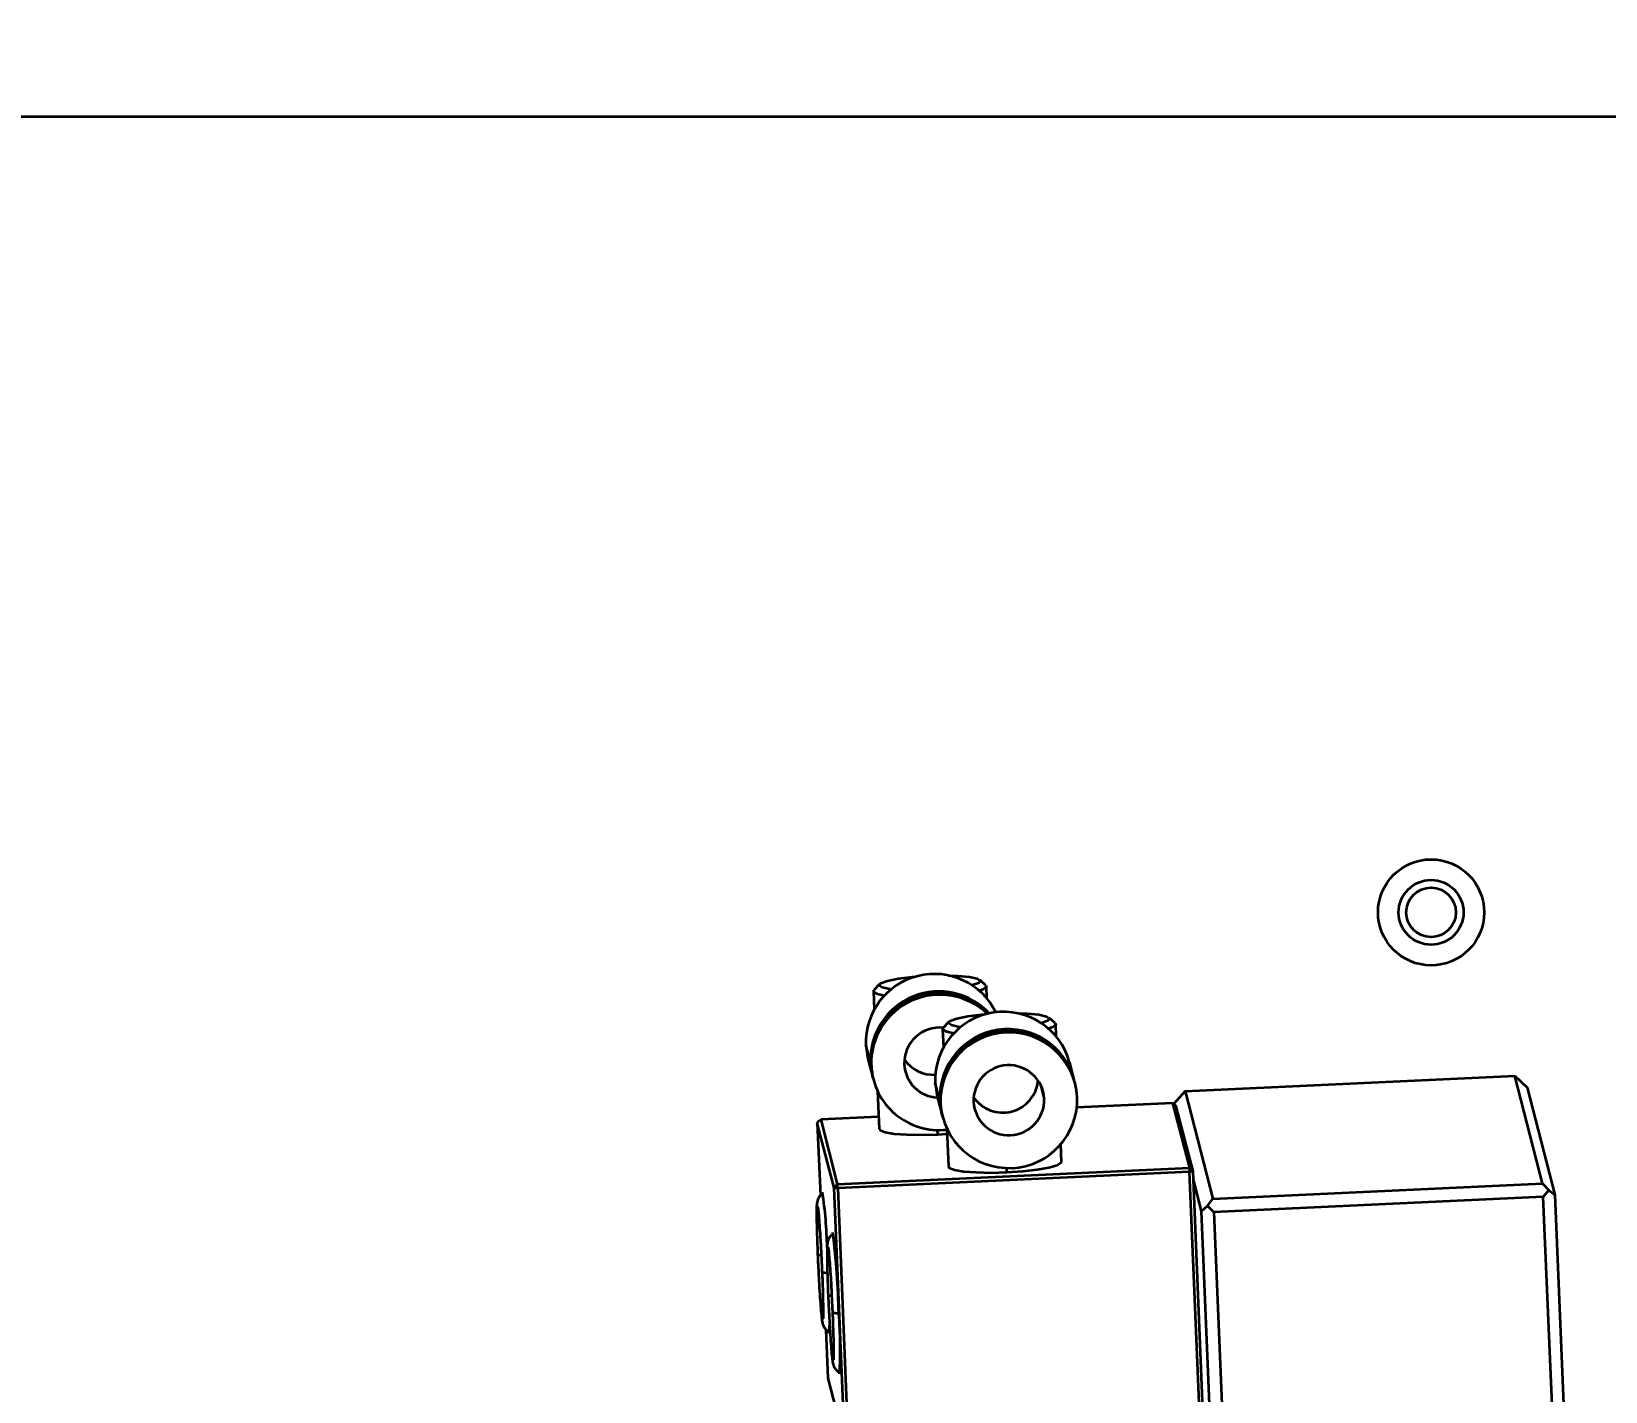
# Model space of a CAD drawing. Header units: millimetres. Extents: x 0 to 420, y 0 to 297.
# Drawn here: x 133.878 to 135.213, y 163.836 to 164.99 of the extents above; entities that cross this region are included whole.
import ezdxf

# ---------------------------------------------------------------- set-up
doc = ezdxf.new("R2010")
doc.units = ezdxf.units.MM
doc.layers.add('尺寸线层', color=150, linetype='Continuous')
doc.styles.add('SLDTEXTSTYLE2', font='TXT', dxfattribs={"width": 0.7})
doc.dimstyles.new('SLDDIMSTYLE0', dxfattribs={"dimtxt": 3.5, "dimasz": 3.302, "dimexe": 0, "dimexo": 0.0625, "dimgap": 0.875, "dimtad": 1, "dimdec": 1, "dimlfac": 100, "dimrnd": 1e-09, "dimzin": 12, "dimdsep": 46, "dimtxsty": 'SLDTEXTSTYLE2', "dimsah": 1, "dimcen": 0.09, "dimadec": 0, "dimazin": 3, "dimtfac": 1, "dimtdec": 3, "dimtofl": 0, "dimtmove": 0, "dimatfit": 3, "dimfxl": 0, "dimfrac": 2, "dimtolj": 1, "dimtzin": 12, "dimarcsym": 0})

# ---------------------------------------------------------------- blocks, each defined once
blk = doc.blocks.new('_D_6')
at = {"layer": '尺寸线层'}
for p, q in [((91.2154, 164.9172), (91.2154, 234.1922)), ((321.3154, 165.1871), (321.3154, 234.1922)), ((321.3154, 233.1922), (91.2154, 233.1922))]:
    blk.add_line(p, q, dxfattribs=at)
for points in [[(91.2154, 233.1922), (94.5174, 232.6842), (94.5174, 233.7002)], [(321.3154, 233.1922), (318.0134, 233.7002), (318.0134, 232.6842)]]:
    blk.add_solid(points, dxfattribs=at)
at = {"layer": '尺寸线层', "insert": (205.1726, 237.704), "char_height": 3.5, "attachment_point": 1, "style": 'SLDTEXTSTYLE2'}
blk.add_mtext('23010', dxfattribs=at)
blk = doc.blocks.new('_D_7')
at = {"layer": '尺寸线层'}
for p, q in [((70.597, 160.4022), (70.597, 246.1922)), ((332.8156, 175.1167), (332.8156, 246.1922)), ((332.8156, 245.1922), (70.597, 245.1922))]:
    blk.add_line(p, q, dxfattribs=at)
for points in [[(70.597, 245.1922), (73.899, 244.6842), (73.899, 245.7002)], [(332.8156, 245.1922), (329.5136, 245.7002), (329.5136, 244.6842)]]:
    blk.add_solid(points, dxfattribs=at)
at = {"layer": '尺寸线层', "insert": (202.8758, 249.704), "char_height": 3.5, "attachment_point": 1, "style": 'SLDTEXTSTYLE2'}
blk.add_mtext('26221.85', dxfattribs=at)

msp = doc.modelspace()

# ---------------------------------------------------------------- linework, layer by layer
at = {"color": 7, "linetype": 'Continuous', "lineweight": 35}
for p, q in [((136.3154, 164.9172), (131.3154, 164.9172)), ((134.5976, 164.1813), (134.5928, 164.1763)), ((134.6877, 164.1802), (134.6826, 164.1849)), ((134.5924, 164.1752), (134.593, 164.1595)), ((134.6887, 164.1692), (134.6883, 164.1792)), ((134.6511, 164.1432), (134.6518, 164.1275)), ((134.6563, 164.1493), (134.6516, 164.1442)), ((134.7465, 164.1482), (134.7414, 164.1528)), ((134.7475, 164.1371), (134.7471, 164.1472)), ((134.5899, 164.115), (134.5861, 164.1297)), ((134.5861, 164.1297), (134.5878, 164.1179)), ((134.5878, 164.1179), (134.5916, 164.1032)), ((134.5916, 164.1032), (134.5899, 164.115)), ((134.5906, 164.1121), (134.5902, 164.1135)), ((134.592, 164.1017), (134.5902, 164.1135)), ((134.7627, 164.1001), (134.7589, 164.1149)), ((134.592, 164.1017), (134.5924, 164.1003)), ((134.8567, 164.0906), (135.1363, 164.1035)), ((135.1599, 164.012), (135.1363, 164.1035)), ((135.1363, 164.1035), (135.1468, 164.0935)), ((134.5959, 164.0904), (134.5972, 164.0586)), ((134.6486, 164.0829), (134.6448, 164.0977)), ((134.6448, 164.0977), (134.6466, 164.0859)), ((134.7342, 164.096), (134.7372, 164.0841)), ((134.7635, 164.0972), (134.7631, 164.0987)), ((134.8567, 164.0906), (134.8473, 164.0797)), ((134.8567, 164.0906), (134.8803, 163.9991)), ((135.1468, 164.0935), (135.1703, 164.0026)), ((134.6466, 164.0859), (134.6504, 164.0711)), ((134.6504, 164.0711), (134.6486, 164.0829)), ((134.6494, 164.0801), (134.649, 164.0815)), ((134.6508, 164.0697), (134.649, 164.0815)), ((134.8462, 164.0803), (134.7649, 164.0765)), ((134.8462, 164.0803), (134.8604, 164.0254)), ((134.8477, 164.0791), (134.8462, 164.0803)), ((134.8473, 164.0797), (134.8473, 164.0794)), ((134.8473, 164.0794), (134.8473, 164.0797)), ((134.8477, 164.0791), (134.8493, 164.0775)), ((134.8635, 164.0225), (134.8493, 164.0775)), ((134.5448, 164.0634), (134.5462, 164.0652)), ((134.559, 164.0085), (134.5448, 164.0634)), ((134.5448, 164.0634), (134.5474, 164.0019)), ((134.5462, 164.0652), (134.5477, 164.0665)), ((134.5968, 164.0688), (134.5477, 164.0665)), ((134.5477, 164.0665), (134.5618, 164.0116)), ((134.6508, 164.0697), (134.6511, 164.0683)), ((134.647, 164.0537), (134.6468, 164.0574)), ((134.647, 164.0537), (134.6549, 164.0542)), ((134.6547, 164.0584), (134.656, 164.0266)), ((134.7519, 164.0306), (134.7513, 164.0456)), ((134.5618, 164.0116), (134.8604, 164.0254)), ((134.8606, 164.022), (134.5621, 164.0082)), ((134.7057, 164.0217), (134.7056, 164.0254)), ((134.8604, 164.0254), (134.8606, 164.022)), ((134.8604, 164.0254), (134.8635, 164.0225)), ((134.8635, 164.0225), (134.8606, 164.022)), ((134.8696, 163.8055), (134.8606, 164.022)), ((134.8725, 163.806), (134.8635, 164.0225)), ((134.5618, 164.0116), (134.559, 164.0085)), ((134.559, 164.0085), (134.5621, 164.0082)), ((134.568, 163.792), (134.559, 164.0085)), ((134.5621, 164.0082), (134.5618, 164.0116)), ((134.5621, 164.0082), (134.5711, 163.7917)), ((134.8707, 163.9887), (134.8638, 164.0156)), ((134.8803, 163.9991), (135.1599, 164.012)), ((135.1599, 164.012), (135.1652, 164.0066)), ((134.8757, 163.9932), (134.8803, 163.9991)), ((135.1606, 164.0007), (134.8811, 163.9877)), ((135.1652, 164.0066), (135.1606, 164.0007)), ((135.178, 163.5854), (135.1606, 164.0007)), ((135.1652, 164.0066), (135.1703, 164.0026)), ((135.1703, 164.0026), (135.1876, 163.5873)), ((134.8707, 163.9887), (134.8757, 163.9932)), ((134.888, 163.5735), (134.8707, 163.9887)), ((134.8811, 163.9877), (134.8757, 163.9932)), ((134.8811, 163.9877), (134.8984, 163.5725)), ((134.5521, 163.8882), (134.5538, 163.8469)), ((134.5538, 163.8469), (134.568, 163.792))]:
    msp.add_line(p, q, dxfattribs=at)
at = {"color": 7, "linetype": 'Continuous', "lineweight": 35, "flags": 128}
for points in [[(134.6075, 164.1768), (134.6063, 164.177), (134.5998, 164.1784), (134.5972, 164.1802), (134.5988, 164.1822), (134.6044, 164.1842), (134.6136, 164.186), (134.6253, 164.1874), (134.6287, 164.1877)], [(134.6561, 164.1886), (134.6641, 164.1883), (134.6739, 164.1874), (134.6805, 164.186), (134.683, 164.1842), (134.6814, 164.1822), (134.6762, 164.1803)], [(134.6877, 164.1802), (134.6882, 164.1789), (134.6858, 164.1769), (134.6824, 164.1756)], [(134.6018, 164.1715), (134.596, 164.1728), (134.5927, 164.1745), (134.5928, 164.1763)], [(134.6662, 164.1448), (134.6651, 164.1449), (134.6585, 164.1464), (134.656, 164.1482), (134.6576, 164.1502), (134.6632, 164.1522), (134.6724, 164.154), (134.6841, 164.1554), (134.6875, 164.1557)], [(134.7149, 164.1566), (134.7228, 164.1563), (134.7327, 164.1554), (134.7392, 164.1539), (134.7418, 164.1521), (134.7402, 164.1501), (134.735, 164.1483)], [(134.6605, 164.1395), (134.6548, 164.1407), (134.6515, 164.1424), (134.6516, 164.1442)], [(134.7465, 164.1482), (134.747, 164.1469), (134.7446, 164.1449), (134.7411, 164.1436)], [(134.5972, 164.0586), (134.598, 164.0574), (134.6023, 164.0557), (134.6101, 164.0544), (134.6208, 164.0536), (134.6334, 164.0534), (134.647, 164.0537)], [(134.656, 164.0266), (134.6568, 164.0254), (134.6611, 164.0237), (134.6689, 164.0224), (134.6795, 164.0216), (134.6922, 164.0213), (134.7057, 164.0217)], [(134.7057, 164.0217), (134.7192, 164.0226), (134.7314, 164.024), (134.7413, 164.0257), (134.7483, 164.0277), (134.7517, 164.0298), (134.7519, 164.0306)], [(134.5482, 163.9509), (134.546, 163.9512), (134.5451, 163.9518), (134.5451, 163.9518)], [(134.5571, 163.9166), (134.5549, 163.9169), (134.554, 163.9174), (134.554, 163.9175)], [(134.5577, 163.9032), (134.5577, 163.9031), (134.5586, 163.9026), (134.5609, 163.9022), (134.563, 163.9021)]]:
    msp.add_lwpolyline(points, dxfattribs=at)
at = {"color": 7, "linetype": 'Continuous', "lineweight": 35}
for radius in [0.045, 0.0275, 0.021]:
    msp.add_circle((135.0654, 164.2422), radius, dxfattribs=at)
for centre, radius, start, end in [((134.6441, 164.1318), 0.0581, 26.1519, 182.0238), ((134.648, 164.1169), 0.0582, 42.1253, 181.9636), ((134.6484, 164.1155), 0.0582, 45.4125, 181.954), ((134.6487, 164.1141), 0.0582, 45.8674, 181.9528), ((134.7028, 164.0998), 0.058, 15.0027, 182.101), ((134.6486, 164.1144), 0.03, 84.1198, 181.9905), ((134.7067, 164.0851), 0.058, 15.0027, 182.101), ((134.707, 164.0836), 0.058, 15.0027, 182.101), ((134.7073, 164.0823), 0.058, 3.1096, 182.1794), ((134.6433, 164.1343), 0.0299, 214.4437, 273.1162), ((134.648, 164.1148), 0.0574, 182.6585, 276.7272), ((134.6482, 164.1147), 0.0297, 182.6291, 267.2747), ((134.7073, 164.0825), 0.03, 3.0671, 182.2219), ((134.7022, 164.1024), 0.0301, 214.5946, 354.3182), ((134.7073, 164.0832), 0.058, 183.1096, 2.1794), ((134.7073, 164.083), 0.03, 183.0671, 2.2219), ((134.198, 163.9515), 0.3552, 1.0357, 8.6195), ((133.9299, 163.8903), 0.6332, 1.0482, 7.2674), ((134.5523, 163.9424), 0.006, 234.842, 279.3482), ((134.2031, 163.8723), 0.3612, 356.5428, 4.6972), ((134.5321, 163.8901), 0.0232, 347.0378, 4.0744)]:
    msp.add_arc(centre, radius, start, end, dxfattribs=at)
for points, knots in [([(134.5495, 164.0036), (134.5488, 164.0031), (134.5474, 164.0021), (134.546, 164.0002), (134.5452, 163.9985), (134.5448, 163.9971), (134.5445, 163.9959), (134.5443, 163.994), (134.5442, 163.9908), (134.5442, 163.9843), (134.5443, 163.975), (134.5447, 163.9639), (134.545, 163.9558), (134.5451, 163.9518)], [0, 0, 0, 0, 0.035244, 0.067439, 0.095318, 0.120395, 0.150749, 0.207952, 0.344377, 0.505298, 0.675014, 0.84131, 1, 1, 1, 1]), ([(134.5452, 163.9921), (134.5452, 163.9921), (134.5452, 163.9922), (134.5454, 163.9913), (134.5457, 163.9887), (134.5462, 163.9831), (134.5468, 163.9746), (134.5475, 163.9638), (134.5482, 163.9519), (134.5486, 163.943), (134.5488, 163.9383), (134.5488, 163.9375)], [0, 0, 0, 0, 0.005844, 0.070275, 0.182948, 0.326967, 0.485617, 0.648509, 0.812679, 0.968884, 1, 1, 1, 1]), ([(134.5583, 163.9692), (134.5576, 163.9687), (134.5562, 163.9678), (134.5548, 163.9659), (134.554, 163.9642), (134.5536, 163.9628), (134.5534, 163.9615), (134.5532, 163.9597), (134.5531, 163.9564), (134.553, 163.95), (134.5532, 163.9407), (134.5535, 163.9296), (134.5538, 163.9214), (134.554, 163.9175)], [0, 0, 0, 0, 0.035244, 0.067439, 0.095318, 0.120395, 0.150749, 0.207952, 0.344377, 0.505298, 0.675014, 0.84131, 1, 1, 1, 1]), ([(134.5541, 163.9577), (134.5541, 163.9578), (134.554, 163.9579), (134.5542, 163.957), (134.5545, 163.9544), (134.555, 163.9487), (134.5557, 163.9402), (134.5564, 163.9295), (134.557, 163.9176), (134.5574, 163.9086), (134.5576, 163.9039), (134.5577, 163.9032)], [0, 0, 0, 0, 0.005844, 0.070275, 0.182948, 0.326967, 0.485617, 0.648509, 0.812679, 0.968884, 1, 1, 1, 1]), ([(134.5451, 163.9518), (134.5452, 163.9496), (134.5455, 163.9432), (134.546, 163.9326), (134.5467, 163.9206), (134.5474, 163.9102), (134.5481, 163.9018), (134.5487, 163.8968), (134.5491, 163.8942), (134.5494, 163.8926), (134.5503, 163.8904), (134.5518, 163.8884), (134.5532, 163.8869), (134.5543, 163.8865), (134.5545, 163.8864)], [0, 0, 0, 0, 0.072758, 0.212066, 0.351694, 0.491549, 0.632021, 0.774399, 0.849666, 0.906094, 0.931286, 0.960271, 0.995631, 1, 1, 1, 1]), ([(134.5488, 163.9375), (134.5489, 163.9354), (134.5492, 163.9292), (134.5495, 163.9194), (134.5497, 163.9095), (134.5497, 163.9022), (134.5497, 163.8986), (134.5496, 163.897), (134.5496, 163.8972), (134.5496, 163.8973)], [0, 0, 0, 0, 0.1059878, 0.3087386, 0.5113926, 0.7127239, 0.8841991, 0.9794233, 1, 1, 1, 1]), ([(134.554, 163.9175), (134.5541, 163.9153), (134.5544, 163.9089), (134.5549, 163.8982), (134.5556, 163.8863), (134.5563, 163.8758), (134.557, 163.8674), (134.5575, 163.8625), (134.558, 163.8599), (134.5583, 163.8582), (134.5592, 163.8561), (134.5606, 163.8541), (134.5621, 163.8525), (134.5632, 163.8521), (134.5633, 163.8521)], [0, 0, 0, 0, 0.072758, 0.212066, 0.351694, 0.491549, 0.632021, 0.774399, 0.849666, 0.906094, 0.931286, 0.960271, 0.995631, 1, 1, 1, 1]), ([(134.5577, 163.9032), (134.5578, 163.901), (134.558, 163.8948), (134.5583, 163.8851), (134.5586, 163.8752), (134.5586, 163.8678), (134.5586, 163.8642), (134.5584, 163.8627), (134.5585, 163.8629), (134.5585, 163.863)], [0, 0, 0, 0, 0.1059878, 0.3087386, 0.5113926, 0.7127239, 0.8841991, 0.9794233, 1, 1, 1, 1])]:
    msp.add_open_spline(points, degree=3, knots=knots, dxfattribs=at)

# ---------------------------------------------------------------- dimensions: what is measured, and where the dimension line sits
at = {"layer": '尺寸线层'}
for base, p1, p2, picture, middle in [((70.597, 245.1922), (332.8156, 175.1167), (70.597, 160.4022), '_D_7', (209.0129, 245.1922)), ((91.2154, 233.1922), (321.3154, 165.1871), (91.2154, 164.9172), '_D_6', (209.0129, 233.1922))]:
    dim = msp.add_linear_dim(base=base, p1=p1, p2=p2, angle=0, dimstyle='SLDDIMSTYLE0', dxfattribs=at)
    dim.commit()
    dim.dimension.update_dxf_attribs({"geometry": picture, "text_midpoint": middle, "dimtype": 160})

doc.saveas('drawing.dxf')
